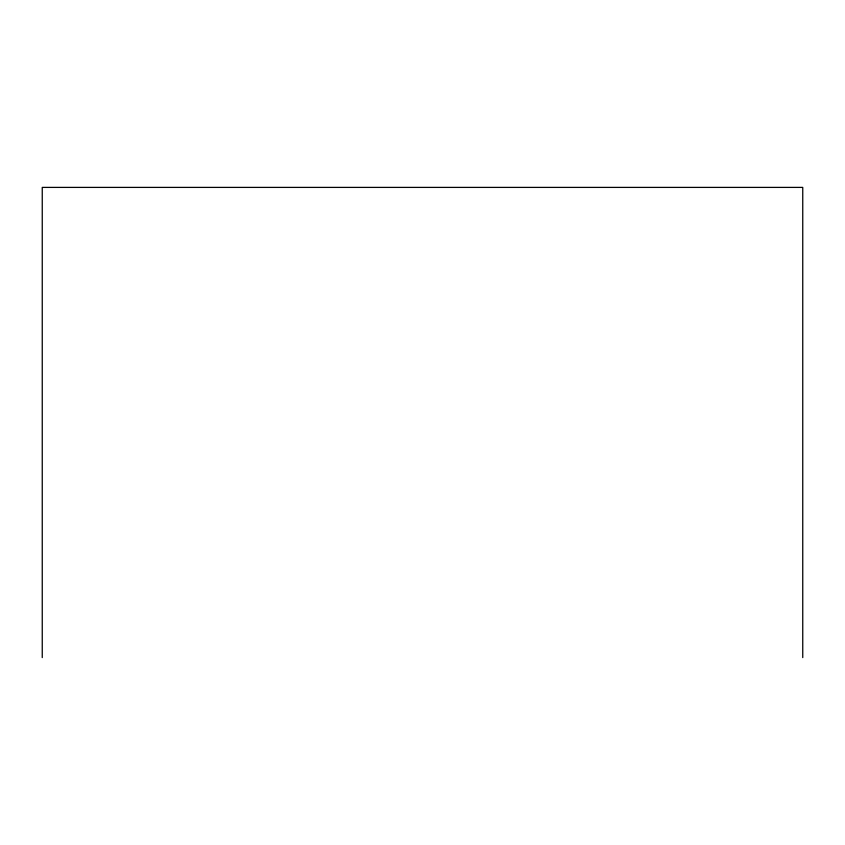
<?xml version="1.0" encoding="UTF-8"?>
<svg xmlns="http://www.w3.org/2000/svg" width="845" height="845" viewBox="0 0 845 845"><rect width="100%" height="100%" fill="white"/><g stroke="black" fill="none" stroke-linecap="round" stroke-linejoin="round"><path stroke-width="1.27" d="M802.75 657.6L802.75 187.4L42.25 187.4L42.25 657.6"/></g></svg>
